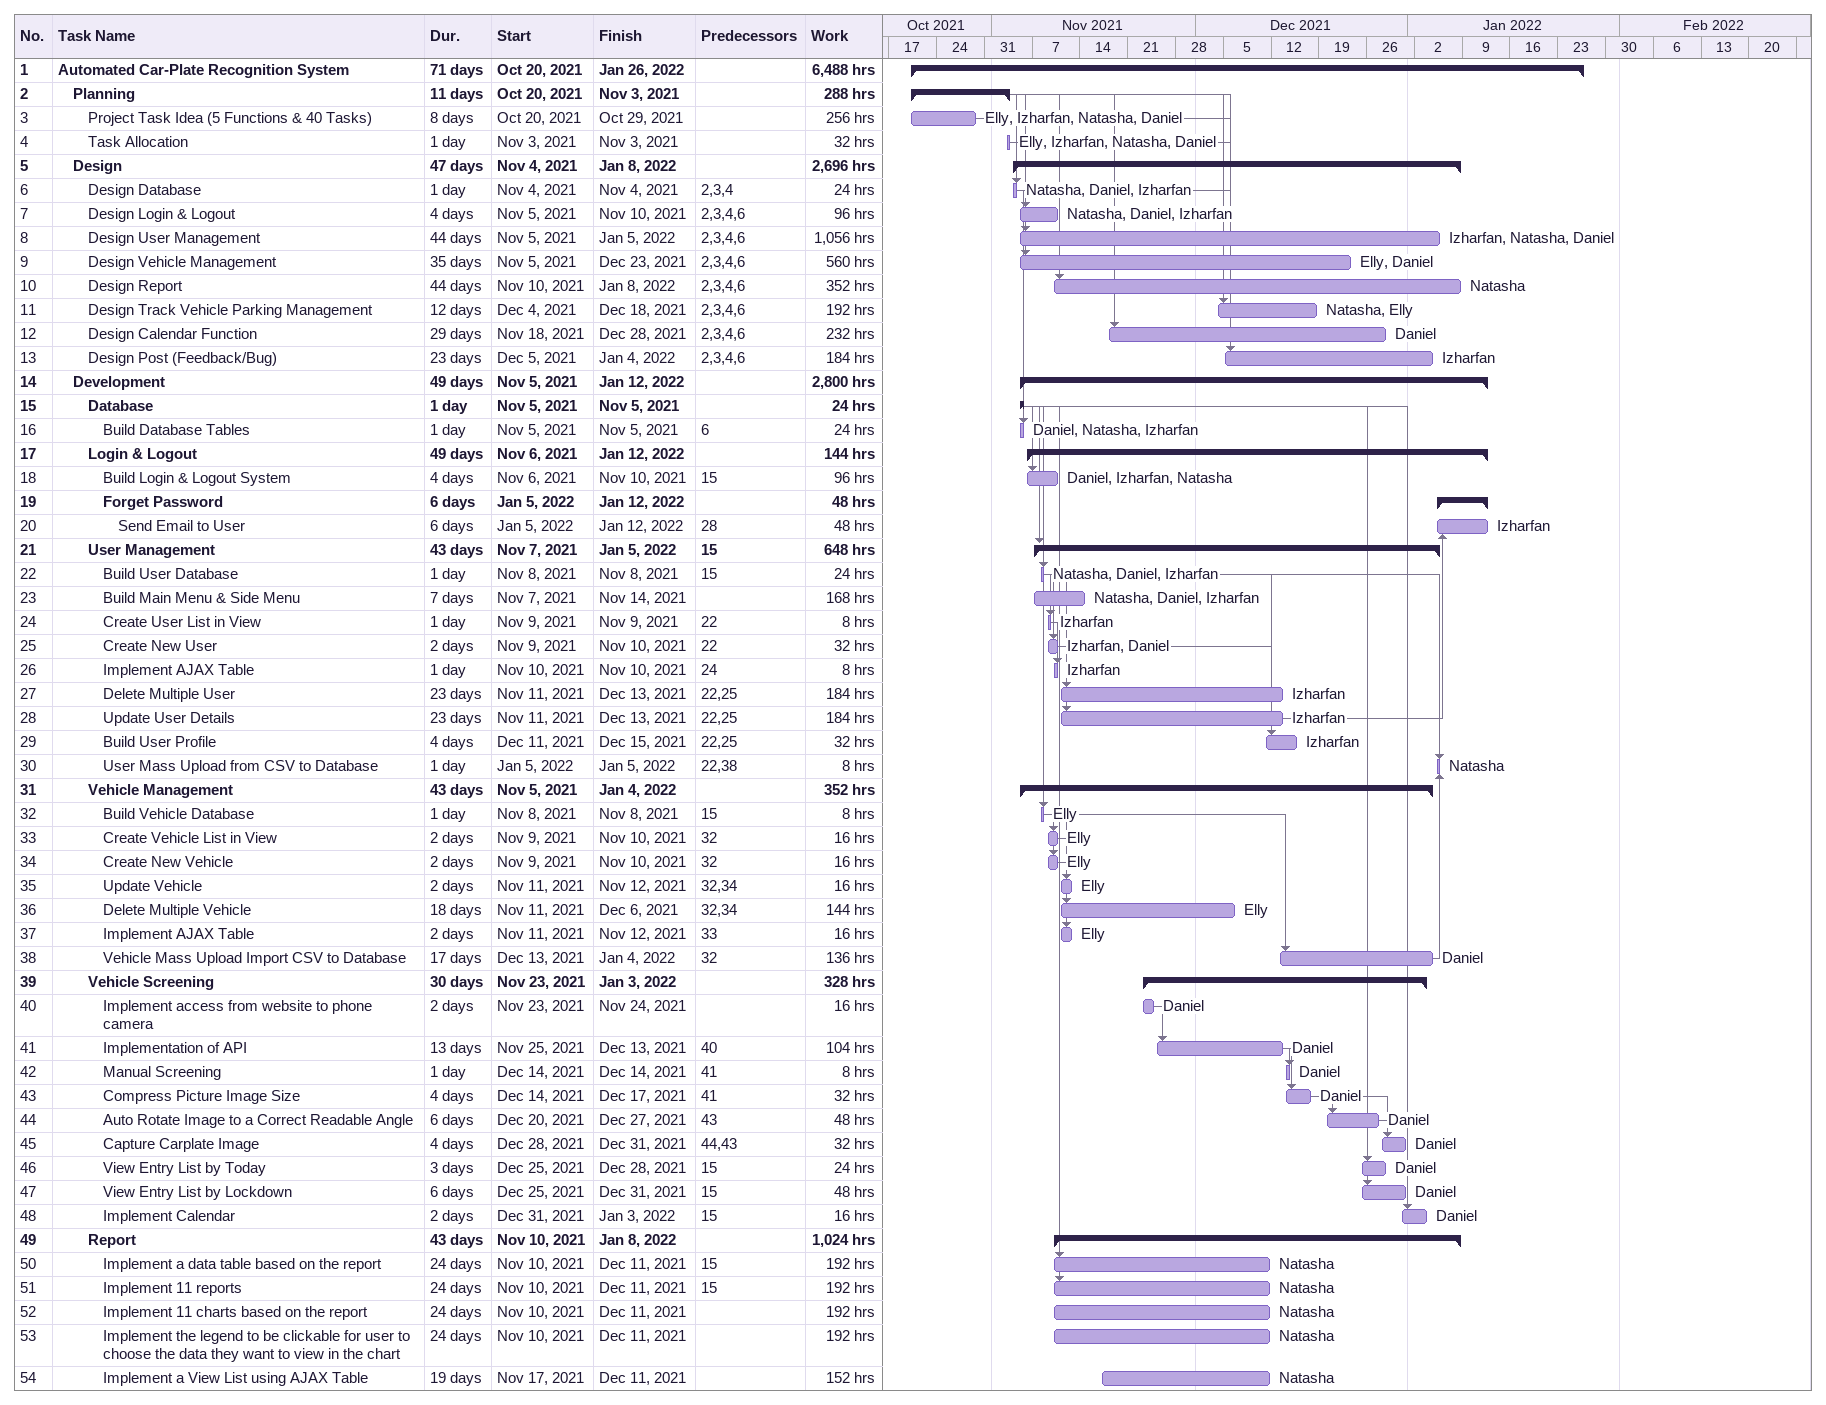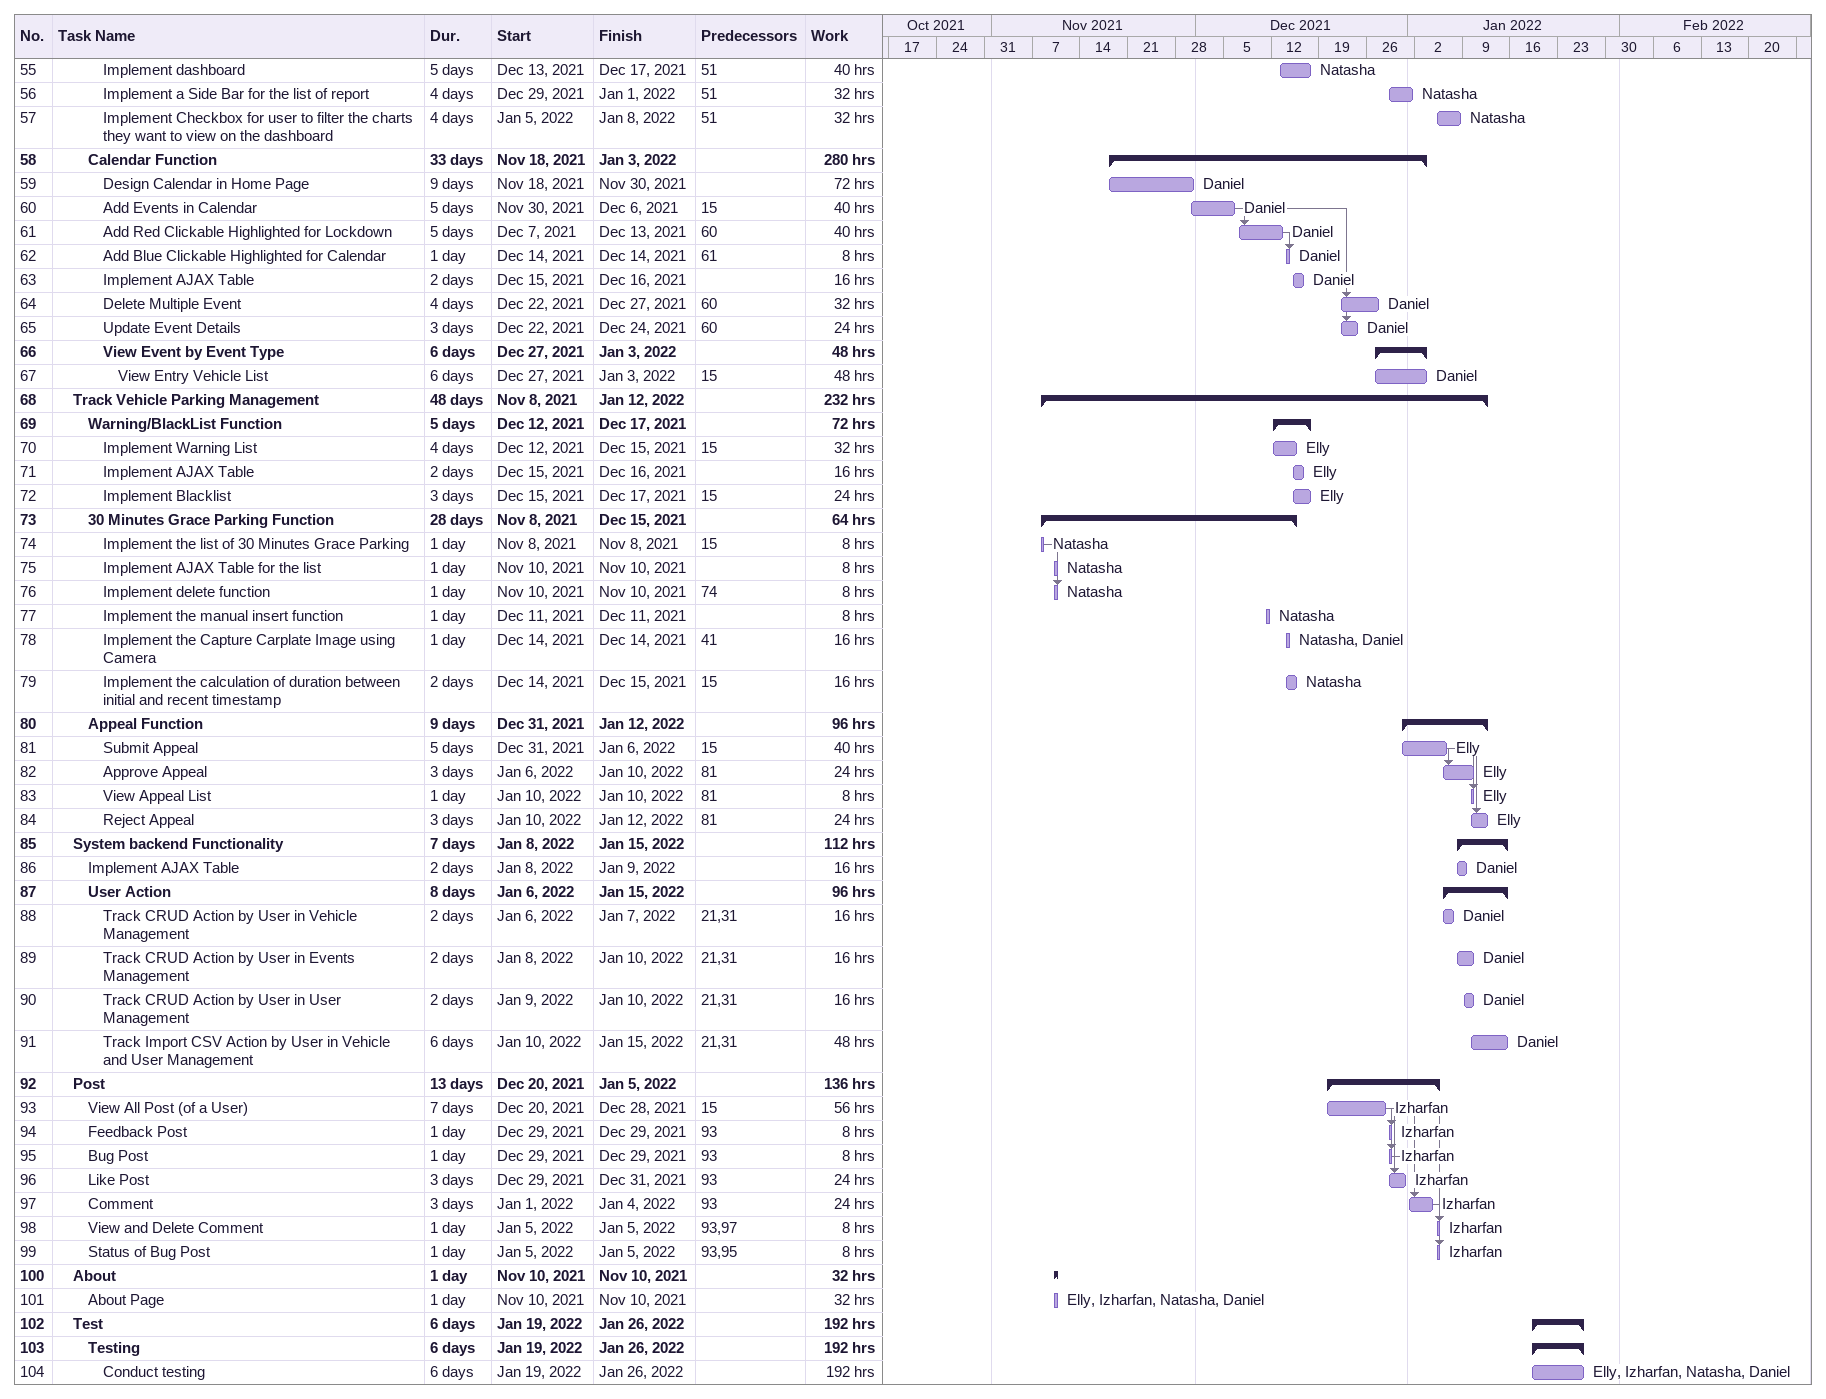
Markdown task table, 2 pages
| ID | Level | Task | Duration | Start | Finish | Predecessors | Resources | Work (h) |
|---|---|---|---|---|---|---|---|---|
| 1 | 1 | **Automated Car-Plate Recognition System** | 71d | 2021-10-20 | 2022-01-26 |  |  | 6488 |
| 2 | 2 | **Planning** | 11d | 2021-10-20 | 2021-11-03 |  |  | 288 |
| 3 | 3 | Project Task Idea (5 Functions & 40 Tasks) | 8d | 2021-10-20 | 2021-10-29 |  | Elly, Izharfan, Natasha, Daniel | 256 |
| 4 | 3 | Task Allocation | 1d | 2021-11-03 | 2021-11-03 |  | Elly, Izharfan, Natasha, Daniel | 32 |
| 5 | 2 | **Design** | 47d | 2021-11-04 | 2022-01-08 |  |  | 2696 |
| 6 | 3 | Design Database | 1d | 2021-11-04 | 2021-11-04 | 2, 3, 4 | Natasha, Daniel, Izharfan | 24 |
| 7 | 3 | Design Login & Logout | 4d | 2021-11-05 | 2021-11-10 | 2, 3, 4, 6 | Natasha, Daniel, Izharfan | 96 |
| 8 | 3 | Design User Management | 44d | 2021-11-05 | 2022-01-05 | 2, 3, 4, 6 | Izharfan, Natasha, Daniel | 1056 |
| 9 | 3 | Design Vehicle Management | 35d | 2021-11-05 | 2021-12-23 | 2, 3, 4, 6 | Elly, Daniel | 560 |
| 10 | 3 | Design Report | 44d | 2021-11-10 | 2022-01-08 | 2, 3, 4, 6 | Natasha | 352 |
| 11 | 3 | Design Track Vehicle Parking Management | 12d | 2021-12-04 | 2021-12-18 | 2, 3, 4, 6 | Natasha, Elly | 192 |
| 12 | 3 | Design Calendar Function | 29d | 2021-11-18 | 2021-12-28 | 2, 3, 4, 6 | Daniel | 232 |
| 13 | 3 | Design Post (Feedback/Bug) | 23d | 2021-12-05 | 2022-01-04 | 2, 3, 4, 6 | Izharfan | 184 |
| 14 | 2 | **Development** | 49d | 2021-11-05 | 2022-01-12 |  |  | 2800 |
| 15 | 3 | **Database** | 1d | 2021-11-05 | 2021-11-05 |  |  | 24 |
| 16 | 4 | Build Database Tables | 1d | 2021-11-05 | 2021-11-05 | 6 | Daniel, Natasha, Izharfan | 24 |
| 17 | 3 | **Login & Logout** | 49d | 2021-11-06 | 2022-01-12 |  |  | 144 |
| 18 | 4 | Build Login & Logout System | 4d | 2021-11-06 | 2021-11-10 | 15 | Daniel, Izharfan, Natasha | 96 |
| 19 | 4 | **Forget Password** | 6d | 2022-01-05 | 2022-01-12 |  |  | 48 |
| 20 | 5 | Send Email to User | 6d | 2022-01-05 | 2022-01-12 | 28 | Izharfan | 48 |
| 21 | 3 | **User Management** | 43d | 2021-11-07 | 2022-01-05 | 15 |  | 648 |
| 22 | 4 | Build User Database | 1d | 2021-11-08 | 2021-11-08 | 15 | Natasha, Daniel, Izharfan | 24 |
| 23 | 4 | Build Main Menu & Side Menu | 7d | 2021-11-07 | 2021-11-14 |  | Natasha, Daniel, Izharfan | 168 |
| 24 | 4 | Create User List in View | 1d | 2021-11-09 | 2021-11-09 | 22 | Izharfan | 8 |
| 25 | 4 | Create New User | 2d | 2021-11-09 | 2021-11-10 | 22 | Izharfan, Daniel | 32 |
| 26 | 4 | Implement AJAX Table | 1d | 2021-11-10 | 2021-11-10 | 24 | Izharfan | 8 |
| 27 | 4 | Delete Multiple User | 23d | 2021-11-11 | 2021-12-13 | 22, 25 | Izharfan | 184 |
| 28 | 4 | Update User Details | 23d | 2021-11-11 | 2021-12-13 | 22, 25 | Izharfan | 184 |
| 29 | 4 | Build User Profile | 4d | 2021-12-11 | 2021-12-15 | 22, 25 | Izharfan | 32 |
| 30 | 4 | User Mass Upload from CSV to Database | 1d | 2022-01-05 | 2022-01-05 | 22, 38 | Natasha | 8 |
| 31 | 3 | **Vehicle Management** | 43d | 2021-11-05 | 2022-01-04 |  |  | 352 |
| 32 | 4 | Build Vehicle Database | 1d | 2021-11-08 | 2021-11-08 | 15 | Elly | 8 |
| 33 | 4 | Create Vehicle List in View | 2d | 2021-11-09 | 2021-11-10 | 32 | Elly | 16 |
| 34 | 4 | Create New Vehicle | 2d | 2021-11-09 | 2021-11-10 | 32 | Elly | 16 |
| 35 | 4 | Update Vehicle | 2d | 2021-11-11 | 2021-11-12 | 32, 34 | Elly | 16 |
| 36 | 4 | Delete Multiple Vehicle | 18d | 2021-11-11 | 2021-12-06 | 32, 34 | Elly | 144 |
| 37 | 4 | Implement AJAX Table | 2d | 2021-11-11 | 2021-11-12 | 33 | Elly | 16 |
| 38 | 4 | Vehicle Mass Upload Import CSV to Database | 17d | 2021-12-13 | 2022-01-04 | 32 | Daniel | 136 |
| 39 | 3 | **Vehicle Screening** | 30d | 2021-11-23 | 2022-01-03 |  |  | 328 |
| 40 | 4 | Implement access from website to phone camera | 2d | 2021-11-23 | 2021-11-24 |  | Daniel | 16 |
| 41 | 4 | Implementation of API | 13d | 2021-11-25 | 2021-12-13 | 40 | Daniel | 104 |
| 42 | 4 | Manual Screening | 1d | 2021-12-14 | 2021-12-14 | 41 | Daniel | 8 |
| 43 | 4 | Compress Picture Image Size | 4d | 2021-12-14 | 2021-12-17 | 41 | Daniel | 32 |
| 44 | 4 | Auto Rotate Image to a Correct Readable Angle | 6d | 2021-12-20 | 2021-12-27 | 43 | Daniel | 48 |
| 45 | 4 | Capture Carplate Image | 4d | 2021-12-28 | 2021-12-31 | 44, 43 | Daniel | 32 |
| 46 | 4 | View Entry List by Today | 3d | 2021-12-25 | 2021-12-28 | 15 | Daniel | 24 |
| 47 | 4 | View Entry List by Lockdown | 6d | 2021-12-25 | 2021-12-31 | 15 | Daniel | 48 |
| 48 | 4 | Implement Calendar | 2d | 2021-12-31 | 2022-01-03 | 15 | Daniel | 16 |
| 49 | 3 | **Report** | 43d | 2021-11-10 | 2022-01-08 |  |  | 1024 |
| 50 | 4 | Implement a data table based on the report | 24d | 2021-11-10 | 2021-12-11 | 15 | Natasha | 192 |
| 51 | 4 | Implement 11 reports | 24d | 2021-11-10 | 2021-12-11 | 15 | Natasha | 192 |
| 52 | 4 | Implement 11 charts based on the report | 24d | 2021-11-10 | 2021-12-11 |  | Natasha | 192 |
| 53 | 4 | Implement the legend to be clickable for user to choose the data they want to view in the chart | 24d | 2021-11-10 | 2021-12-11 |  | Natasha | 192 |
| 54 | 4 | Implement a View List using AJAX Table | 19d | 2021-11-17 | 2021-12-11 |  | Natasha | 152 |
| 55 | 4 | Implement dashboard | 5d | 2021-12-13 | 2021-12-17 | 51 | Natasha | 40 |
| 56 | 4 | Implement a Side Bar for the list of report | 4d | 2021-12-29 | 2022-01-01 | 51 | Natasha | 32 |
| 57 | 4 | Implement Checkbox for user to filter the charts they want to view on the dashboard | 4d | 2022-01-05 | 2022-01-08 | 51 | Natasha | 32 |
| 58 | 3 | **Calendar Function** | 33d | 2021-11-18 | 2022-01-03 |  |  | 280 |
| 59 | 4 | Design Calendar in Home Page | 9d | 2021-11-18 | 2021-11-30 |  | Daniel | 72 |
| 60 | 4 | Add Events in Calendar | 5d | 2021-11-30 | 2021-12-06 | 15 | Daniel | 40 |
| 61 | 4 | Add Red Clickable Highlighted for Lockdown | 5d | 2021-12-07 | 2021-12-13 | 60 | Daniel | 40 |
| 62 | 4 | Add Blue Clickable Highlighted for Calendar | 1d | 2021-12-14 | 2021-12-14 | 61 | Daniel | 8 |
| 63 | 4 | Implement AJAX Table | 2d | 2021-12-15 | 2021-12-16 |  | Daniel | 16 |
| 64 | 4 | Delete Multiple Event | 4d | 2021-12-22 | 2021-12-27 | 60 | Daniel | 32 |
| 65 | 4 | Update Event Details | 3d | 2021-12-22 | 2021-12-24 | 60 | Daniel | 24 |
| 66 | 4 | **View Event by Event Type** | 6d | 2021-12-27 | 2022-01-03 |  |  | 48 |
| 67 | 5 | View Entry Vehicle List | 6d | 2021-12-27 | 2022-01-03 | 15 | Daniel | 48 |
| 68 | 2 | **Track Vehicle Parking Management** | 48d | 2021-11-08 | 2022-01-12 |  |  | 232 |
| 69 | 3 | **Warning/BlackList Function** | 5d | 2021-12-12 | 2021-12-17 |  |  | 72 |
| 70 | 4 | Implement Warning List | 4d | 2021-12-12 | 2021-12-15 | 15 | Elly | 32 |
| 71 | 4 | Implement AJAX Table | 2d | 2021-12-15 | 2021-12-16 |  | Elly | 16 |
| 72 | 4 | Implement Blacklist | 3d | 2021-12-15 | 2021-12-17 | 15 | Elly | 24 |
| 73 | 3 | **30 Minutes Grace Parking Function** | 28d | 2021-11-08 | 2021-12-15 |  |  | 64 |
| 74 | 4 | Implement the list of 30 Minutes Grace Parking | 1d | 2021-11-08 | 2021-11-08 | 15 | Natasha | 8 |
| 75 | 4 | Implement AJAX Table for the list | 1d | 2021-11-10 | 2021-11-10 |  | Natasha | 8 |
| 76 | 4 | Implement delete function | 1d | 2021-11-10 | 2021-11-10 | 74 | Natasha | 8 |
| 77 | 4 | Implement the manual insert function | 1d | 2021-12-11 | 2021-12-11 |  | Natasha | 8 |
| 78 | 4 | Implement the Capture Carplate Image using Camera | 1d | 2021-12-14 | 2021-12-14 | 41 | Natasha, Daniel | 16 |
| 79 | 4 | Implement the calculation of duration between initial and recent timestamp | 2d | 2021-12-14 | 2021-12-15 | 15 | Natasha | 16 |
| 80 | 3 | **Appeal Function** | 9d | 2021-12-31 | 2022-01-12 |  |  | 96 |
| 81 | 4 | Submit Appeal | 5d | 2021-12-31 | 2022-01-06 | 15 | Elly | 40 |
| 82 | 4 | Approve Appeal | 3d | 2022-01-06 | 2022-01-10 | 81 | Elly | 24 |
| 83 | 4 | View Appeal List | 1d | 2022-01-10 | 2022-01-10 | 81 | Elly | 8 |
| 84 | 4 | Reject Appeal | 3d | 2022-01-10 | 2022-01-12 | 81 | Elly | 24 |
| 85 | 2 | **System backend Functionality** | 7d | 2022-01-08 | 2022-01-15 |  |  | 112 |
| 86 | 3 | Implement AJAX Table | 2d | 2022-01-08 | 2022-01-09 |  | Daniel | 16 |
| 87 | 3 | **User Action** | 8d | 2022-01-06 | 2022-01-15 |  |  | 96 |
| 88 | 4 | Track CRUD Action by User in Vehicle Management | 2d | 2022-01-06 | 2022-01-07 | 21, 31 | Daniel | 16 |
| 89 | 4 | Track CRUD Action by User in Events Management | 2d | 2022-01-08 | 2022-01-10 | 21, 31 | Daniel | 16 |
| 90 | 4 | Track CRUD Action by User in User Management | 2d | 2022-01-09 | 2022-01-10 | 21, 31 | Daniel | 16 |
| 91 | 4 | Track Import CSV Action by User in Vehicle and User Management | 6d | 2022-01-10 | 2022-01-15 | 21, 31 | Daniel | 48 |
| 92 | 2 | **Post** | 13d | 2021-12-20 | 2022-01-05 |  |  | 136 |
| 93 | 3 | View All Post (of a User) | 7d | 2021-12-20 | 2021-12-28 | 15 | Izharfan | 56 |
| 94 | 3 | Feedback Post | 1d | 2021-12-29 | 2021-12-29 | 93 | Izharfan | 8 |
| 95 | 3 | Bug Post | 1d | 2021-12-29 | 2021-12-29 | 93 | Izharfan | 8 |
| 96 | 3 | Like Post | 3d | 2021-12-29 | 2021-12-31 | 93 | Izharfan | 24 |
| 97 | 3 | Comment | 3d | 2022-01-01 | 2022-01-04 | 93 | Izharfan | 24 |
| 98 | 3 | View and Delete Comment | 1d | 2022-01-05 | 2022-01-05 | 93, 97 | Izharfan | 8 |
| 99 | 3 | Status of Bug Post | 1d | 2022-01-05 | 2022-01-05 | 93, 95 | Izharfan | 8 |
| 100 | 2 | **About** | 1d | 2021-11-10 | 2021-11-10 |  |  | 32 |
| 101 | 3 | About Page | 1d | 2021-11-10 | 2021-11-10 |  | Elly, Izharfan, Natasha, Daniel | 32 |
| 102 | 2 | **Test** | 6d | 2022-01-19 | 2022-01-26 |  |  | 192 |
| 103 | 3 | **Testing** | 6d | 2022-01-19 | 2022-01-26 |  |  | 192 |
| 104 | 4 | Conduct testing | 6d | 2022-01-19 | 2022-01-26 |  | Elly, Izharfan, Natasha, Daniel | 192 |
